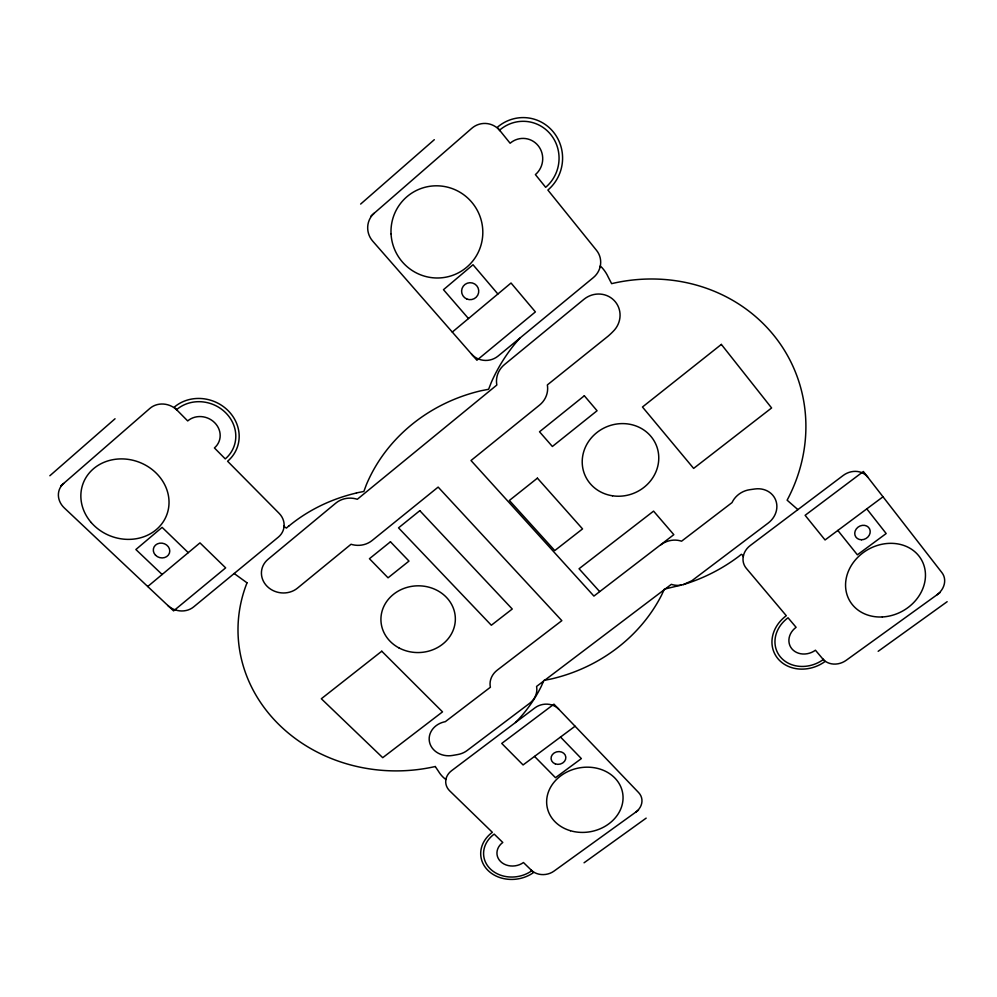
<?xml version="1.0" encoding="UTF-8"?>
<svg xmlns="http://www.w3.org/2000/svg" width="997" height="997" viewBox="0 0 997 997"><rect width="100%" height="100%" fill="white"/><g stroke="black" fill="none" stroke-linecap="round" stroke-linejoin="round"><path stroke-width="1.5" d="M284.12 525.618L284.008 526.553L286.438 528.074L288.843 525.905M446.145 778.395L445.933 779.554L444.176 778.146A33.636 28.876 -5.4 0 1 438.518 771.379L435.278 766.531M599.957 267.47L600.269 265.925L602.2 267.869A38.684 37.45 -38.8 0 1 608.245 277.116L611.622 283.647A166.125 154.273 -25.9 0 1 773.772 335.304A166.125 154.273 -25.9 0 1 787.119 500.182L797.887 509.617M743.214 556.662L743.438 555.753L741.344 554.307L738.777 556.388A166.125 154.273 -25.9 0 1 683.443 584.554L664.363 589.127L661.51 595.271A161.402 148.279 -9.9 0 1 550.805 679.069L543.888 680.403L541.309 686.26A158.336 141.238 -0.3 0 1 515.511 722.501M246.92 582.759L234.183 573.512M49.85 475.756L115.041 418.765M360.64 204.073L434.306 139.692M60.692 486.025L149.886 408.409A19.529 17.684 24.1 0 1 177.179 410.303M370.996 216L471.768 128.314A20.675 20.065 89.9 0 1 500.145 130.894M147.73 586.523L199.973 542.879L225.646 567.866L173.59 610.887L64.319 507.947A19.342 16.961 22.2 0 1 63.609 483.483M452.289 332.088L511.037 283.011L535.389 311.899L476.915 360.229L372.716 241.137A20.052 19.591 48 0 1 374.299 213.134M543.564 681.138L536.548 686.459L536.76 687.78A20.164 17.672 -8.3 0 1 529.494 703.408L467.132 750.517A19.952 17.248 -4.6 0 1 457.797 754.53L452.7 755.427A19.952 17.248 -4.3 0 1 429.695 742.84A19.952 17.248 -4.3 0 1 443.603 722.052L445.323 721.666L490.399 687.232L490.15 685.911A20.214 17.759 -7.9 0 1 497.304 670.096L561.834 620.657L438.144 487.097L372.093 540.524A21.51 19.753 5.3 0 1 352.514 544.686L351.056 544.25L297.43 588.168A21.423 19.23 8.9 0 1 267.271 586.485A21.423 19.23 8.9 0 1 268.043 559.305L335.815 503.111A21.585 19.84 6.2 0 1 355.68 498.812L357.287 499.298L496.855 385.016L496.593 383.421A22.121 21.261 -15.7 0 1 504.457 364.59L583.893 299.349A22.632 21.71 -36.4 0 1 613.878 300.209A22.632 21.71 -36.4 0 1 614.601 329.845A71.161 69.154 -40.2 0 1 608.095 336.176L547.341 384.929L547.565 386.512A22.071 21.149 -16.4 0 1 539.564 405.081L471.008 460.527L593.913 596.081L673.81 534.666L653.571 511.125L579.045 568.751L599.608 591.52M544.761 680.228L664.002 589.9M665.261 588.953L671.355 584.329L672.801 584.765A20.862 18.656 -21.3 0 0 680.702 585.227L681.188 585.152M575.07 726.215L523.076 764.948L501.74 743.426L553.958 704.169L638.603 792.565A16.426 13.796 -12.7 0 1 635.637 812.219M883.006 496.793L825.055 539.963L805.115 515.312L863.365 471.506L941.978 572.727A17.722 14.98 -30.4 0 1 936.856 594.897M638.491 810.162L553.983 871.129A16.176 13.397 -8.7 0 1 531.389 870.256M940.034 592.604L846.191 660.313A17.261 14.681 -25.2 0 1 822.874 659.029M584.055 862.791L646.168 818.126M878.17 651.303L947.15 601.702M683.443 584.554L691.881 580.728L768.151 523.101A21.311 19.03 -28.1 0 0 775.703 500.133A21.311 19.03 -28.1 0 0 754.879 488.979L749.756 489.701A21.298 19.043 -27.9 0 0 732.01 502.613L681.549 541.209L680.104 540.76A20.912 18.756 -21.2 0 0 660.774 544.861M356.465 492.904L363.855 491.471L366.31 484.841A161.402 148.279 -9.9 0 1 481.04 390.749L488.605 389.279L491.347 382.3A166.063 154.211 -25.9 0 1 519.724 338.245M162.137 574.496L135.879 549.521L162.112 527.363L188.271 552.65M534.542 756.411L555.491 777.697L581.363 758.592L560.526 737.045M468.478 318.566L443.478 289.691L473.014 264.741L497.877 294.003M837.829 530.441L857.358 554.818L886.171 533.545L866.792 508.869M531.837 870.693A29.611 24.626 -7.4 0 1 490.35 868.96A29.611 24.626 -7.4 0 1 494.2 834.115L502.787 842.465A16.251 13.509 -7.4 0 0 500.656 861.595A16.251 13.509 -7.4 0 0 523.45 862.53L533.657 872.45A32.502 27.031 -7.4 0 1 488.119 870.543A32.502 27.031 -7.4 0 1 492.344 832.308L449.709 790.87A16.7 14.232 -5.1 0 1 451.541 770.731L534.866 707.907A16.937 14.693 -9.7 0 1 558.681 709.104M823.298 659.54A31.543 27.056 -24.4 0 1 780.489 657.048A31.543 27.056 -24.4 0 1 788.041 617.779L796.092 627.312A17.31 14.855 -24.4 0 0 791.917 648.873A17.31 14.855 -24.4 0 0 815.434 650.218L824.993 661.547A34.621 29.698 -24.4 0 1 778.021 658.793A34.621 29.698 -24.4 0 1 786.297 615.71L746.292 568.315A17.784 15.703 -25.9 0 1 750.23 545.546L843.163 475.482A18.295 16.027 -32.8 0 1 867.764 477.164M176.581 409.692A35.169 32.078 21.6 0 1 225.858 412.932A35.169 32.078 21.6 0 1 225.26 458.894L214.417 447.94A19.292 17.597 21.6 0 0 214.716 422.74A19.292 17.597 21.6 0 0 187.698 420.933L174.163 407.25A38.596 35.207 21.6 0 1 228.263 410.801A38.596 35.207 21.6 0 1 227.59 461.25L279.135 513.355A18.519 16.787 12.2 0 1 278.337 537.134L193.592 606.949A18.357 16.114 13.5 0 1 167.882 605.515M499.572 130.183A37.35 36.253 -79.2 0 1 550.805 134.607A37.35 36.253 -79.2 0 1 545.658 187.311L535.401 174.6A20.501 19.89 -79.1 0 0 538.193 145.712A20.501 19.89 -79.1 0 0 510.115 143.244L497.291 127.342A41.002 39.793 -79.2 0 1 553.522 132.19A41.002 39.793 -79.2 0 1 547.876 190.053L596.555 250.397A19.579 18.955 -46.7 0 1 593.377 277.565L498.151 356.016A19.018 18.532 -10.9 0 1 471.481 354.022M435.315 766.506A158.336 141.238 -0.3 0 1 279.422 725.043A158.336 141.238 -0.3 0 1 247.019 582.821M288.931 525.992A158.336 141.238 -0.3 0 1 356.527 492.992M419.812 510.676L398.526 527.862L491.334 625.244L512.246 609.017L419.812 510.676M390.45 541.782L369.438 558.706L388.045 577.811L408.982 561.087L390.45 541.782M584.329 395.759L539.514 431.776L552.375 446.482L597.066 410.752L584.329 395.759M537.408 478.149L509.367 500.457L554.768 550.581L582.547 528.909L537.408 478.149M721.354 344.414L642.467 407.013L693.638 468.403L771.603 407.96L721.354 344.414M381.764 651.215L321.333 698.747L382.723 757.683L442.518 711.87L381.764 651.215M555.329 763.901A7.428 6.356 -10.1 0 0 565.822 757.072A7.428 6.356 -10.1 0 0 554.207 752.934A7.428 6.356 -10.1 0 0 555.329 763.901M570.421 830.725A38.409 32.39 -10.9 0 0 622.701 793.313A38.409 32.39 -10.9 0 0 561.423 775.342A38.409 32.39 -10.9 0 0 570.421 830.725M861.47 539.763A8.001 6.942 -30.8 0 0 869.621 528.933A8.001 6.942 -30.8 0 0 856.323 528.884A8.001 6.942 -30.8 0 0 861.47 539.763M882.37 616.956A41.338 35.306 -29.4 0 0 921.589 560.002A41.338 35.306 -29.4 0 0 852.585 563.554A41.338 35.306 -29.4 0 0 882.37 616.956M155.52 555.204A8.312 7.34 16.4 0 0 169.415 553.148A8.312 7.34 16.4 0 0 159.67 543.191A8.312 7.34 16.4 0 0 155.52 555.204M91.176 522.49A44.678 39.581 20.5 0 0 166.374 515.848A44.678 39.581 20.5 0 0 117.26 459.081A44.678 39.581 20.5 0 0 91.176 522.49M466.733 298.975A8.574 8.487 -7.3 0 0 478.697 290.227A8.574 8.487 -7.3 0 0 465.088 284.369A8.574 8.487 -7.3 0 0 466.733 298.975M391.048 233.884A46.248 45.787 56.5 0 0 461.91 270.798A46.248 45.787 56.5 0 0 457.76 191.025A46.248 45.787 56.5 0 0 391.048 233.884M398.8 647.813A37.225 33.375 -1.6 0 0 455.342 619.735A37.225 33.375 -1.6 0 0 400.258 590.012A37.225 33.375 -1.6 0 0 398.8 647.813M612.507 495.796A38.696 35.904 -22.7 0 0 656.911 446.893A38.696 35.904 -22.7 0 0 592.056 437.06A38.696 35.904 -22.7 0 0 612.507 495.796"/></g></svg>
